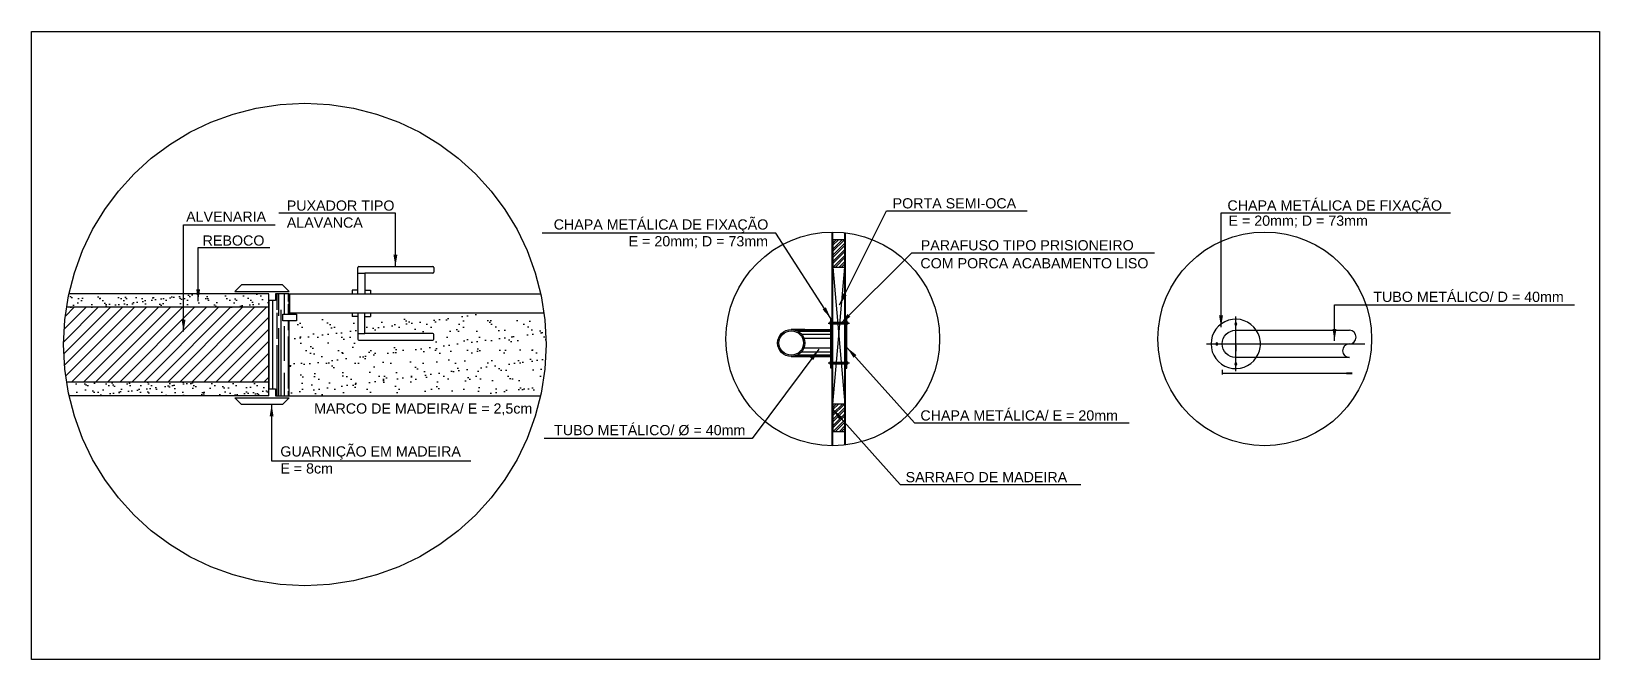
# Model space of a CAD drawing. Header units: inches. Extents: x 48 to 253, y 44 to 126.
# Drawn here: x 94.631 to 96.937, y 79.303 to 80.227 of the extents above; entities that cross this region are included whole.
import ezdxf

# ---------------------------------------------------------------- set-up
doc = ezdxf.new("R2010")
doc.units = ezdxf.units.IN
doc.header["$LTSCALE"] = 100
doc.header["$MEASUREMENT"] = 0
doc.linetypes.add('ACAD_ISO02W100', pattern=[15, 12, -3])
doc.linetypes.add('TRAÇO-PTO_P', pattern=[0.5, 0.25, -0.125, 0, -0.125])
for name, color, linetype in [('A-01', 3, 'Continuous'), ('A-CHAMADAS', 1, 'Continuous'), ('A-COTAS', 1, 'Continuous'), ('A-DIM', 1, 'Continuous'), ('A-HACH', 7, 'Continuous'), ('A-PARED', 5, 'Continuous'), ('A-PORTA', 3, 'Continuous'), ('A-TEXTO', 3, 'Continuous'), ('ARQ-SMB-1_025', 1, 'Continuous'), ('ARQ-TXT-1_010', 2, 'Continuous')]:
    doc.layers.add(name, color=color, linetype=linetype)
doc.layers.add('REV-FNDE', color=1, linetype='Continuous', lineweight=30)
doc.styles.add('FNDE Texto Cota 0025', font='verdana.ttf', dxfattribs={"height": 0.04})
doc.styles.get("Standard").update_dxf_attribs({"font": 'arial.ttf'})
doc.dimstyles.new('FNDE 1-0025', dxfattribs={"dimscale": 5, "dimtxt": 0.04, "dimasz": 0.0035, "dimexe": 0.15, "dimexo": 0.15, "dimgap": 0.0025, "dimtad": 1, "dimzin": 1, "dimdsep": 46, "dimtxsty": 'FNDE Texto Cota 0025', "dimblk": 'tic', "dimcen": 0.015, "dimdle": 0.15, "dimse1": 1, "dimse2": 1, "dimclrd": 251, "dimclre": 251, "dimclrt": 256, "dimaunit": 1, "dimadec": 3, "dimazin": 0, "dimtfac": 1, "dimtix": 1, "dimtmove": 2, "dimatfit": 3, "dimfxl": 0.15, "dimtvp": 1, "dimtolj": 1, "dimtzin": 0, "dimarcsym": 0})

# ---------------------------------------------------------------- blocks, each defined once
blk = doc.blocks.new('_DOT')
at = {"color": 0, "linetype": 'ByBlock'}
blk.add_line((-0.5, 0), (-1, 0), dxfattribs=at)
at = {"color": 0, "linetype": 'ByBlock', "const_width": 0.5}
blk.add_lwpolyline([(-0.25, 0, 1), (0.25, 0, 1)], format="xyb", close=True, dxfattribs=at)
blk = doc.blocks.new('tic')
at = {"color": 251}
for p, q in [((-1, 0), (1, 0)), ((0, -1), (0, 1))]:
    blk.add_line(p, q, dxfattribs=at)
blk.add_line((-0.6, -0.6), (0.6, 0.6))

msp = doc.modelspace()

# ---------------------------------------------------------------- hatches: boundary and pattern name
at = {"layer": 'A-HACH'}
h = msp.add_hatch(dxfattribs=at)
h.set_pattern_fill('STEEL', color=1, scale=0.002, style=0)
h.set_pattern_definition([(45, (-59.5801745, 64.273878), (-0.00449012806, 0.00449012806), []), (45, (-59.5801745, 64.277053), (-0.00449012806, 0.00449012806), [])])
h.paths.add_polyline_path([(95.8269, 79.9207), (95.8093, 79.9207), (95.8093, 79.8804), (95.8269, 79.8804)])
h = msp.add_hatch(dxfattribs=at)
h.set_pattern_fill('AR-RROOF', color=256, scale=0.0005, angle=90, style=0)
h.set_pattern_definition([(90, (68.074409, 103.807923), (-0.0127, 0.02794), [0.1905, -0.0254, 0.0635, -0.0127]), (90, (68.06806, 103.824814), (-0.016891, -0.0127), [0.0381, -0.004191, 0.0762, -0.009525]), (90, (68.063614, 103.814273), (-0.008509, 0.06604), [0.1016, -0.01778, 0.0508, -0.0127])])
h.paths.add_polyline_path([(94.9801, 79.7013), (94.9901, 79.7013), (94.9901, 79.6913), (95.0101, 79.6913), (95.0101, 79.8013), (95.0007, 79.8013), (95.0007, 79.8113), (95.0101, 79.8113), (95.0101, 79.8413), (94.9901, 79.8413), (94.9901, 79.8313), (94.9801, 79.8313)])
h.paths.add_polyline_path([(95.0057, 79.7716), (95.0157, 79.7716), (95.0157, 79.7566), (95.0057, 79.7566)], flags=9)
h.paths.add_polyline_path([(95.012, 79.7976), (95.0188, 79.7976), (95.0188, 79.7826), (95.012, 79.7826)], flags=9)
at = {"layer": 'A-HACH', "ltscale": 10}
h = msp.add_hatch(dxfattribs=at)
h.set_pattern_fill('ANSI31', color=251, scale=0.1, style=0)
h.set_pattern_definition([(45, (-4377.91911, 126.027072), (-0.008838834765, 0.008838834765), [])])
h.paths.add_polyline_path([(94.9801, 79.8213), (94.6824, 79.8213, 0.038701), (94.6782, 79.7666, 0.039156), (94.6825, 79.7113), (94.9801, 79.7113)])
at = {"layer": 'A-HACH'}
h = msp.add_hatch(dxfattribs=at)
h.set_pattern_fill('AR-SAND', color=251, scale=0.0006, style=0)
h.set_pattern_definition([(37.5, (-76.658446, 63.40815), (-0.0009600188, 0.0293647942), [0, -0.0231648, 0, -0.025908, 0, -0.024765]), (7.5, (-76.658446, 63.40815), (0.026971397, 0.043009506), [0, -0.0124968, 0, -0.0208788, 0, -0.008001]), (327.5, (-76.677192, 63.40815), (0.0474595422, 8.6231e-05), [0, -0.00762, 0, -0.027432, 0, -0.035814]), (317.5, (-76.67719, 63.40815), (0.045813387, 0.013375759), [0, -0.00381, 0, -0.0179832, 0, -0.020574])])
h.paths.add_polyline_path([(95.0057, 79.7716), (95.0157, 79.7716), (95.0157, 79.7566), (95.0057, 79.7566)])
h.paths.add_polyline_path([(95.0418, 79.8029), (95.0418, 79.8097), (95.0568, 79.8097), (95.0568, 79.8029)], flags=16)
h.paths.add_polyline_path([(95.012, 79.7976), (95.0188, 79.7976), (95.0188, 79.7826), (95.012, 79.7826)], flags=16)
h.paths.add_polyline_path([(95.1776, 79.7444), (95.3683, 79.7444), (95.033, 79.7666), (95.1776, 79.7558)], flags=16)
edge = h.paths.add_edge_path()
edge.add_arc((95.033, 79.7666), 0.3548, 348.1946, 367.4774)
edge.add_line((95.3848, 79.8128), (95.1325, 79.8117))
edge.add_line((95.1325, 79.8117), (95.1325, 79.806))
edge.add_line((95.1325, 79.806), (95.1236, 79.806))
edge.add_line((95.1236, 79.806), (95.1236, 79.7846))
edge.add_line((95.1236, 79.7846), (95.2248, 79.7846))
edge.add_line((95.2248, 79.7846), (95.2248, 79.77))
edge.add_line((95.2248, 79.77), (95.1085, 79.77))
edge.add_line((95.1085, 79.77), (95.1085, 79.8054))
edge.add_line((95.1085, 79.8054), (95.1015, 79.8054))
edge.add_line((95.1015, 79.8054), (95.1015, 79.8092))
edge.add_line((95.1015, 79.8092), (95.0218, 79.8092))
edge.add_line((95.0218, 79.8092), (95.0218, 79.7991))
edge.add_line((95.0218, 79.7991), (95.0111, 79.7991))
edge.add_line((95.0111, 79.7991), (95.0111, 79.693))
edge.add_line((95.0111, 79.693), (95.3803, 79.694))
h = msp.add_hatch(dxfattribs=at)
h.set_pattern_fill('STEEL', color=1, scale=0.002, style=0)
h.set_pattern_definition([(45, (-59.5801745, 64.03223), (-0.00449012806, 0.00449012806), []), (45, (-59.5801745, 64.035405), (-0.00449012806, 0.00449012806), [])])
h.paths.add_polyline_path([(95.8269, 79.6791), (95.8093, 79.6791), (95.8093, 79.6388), (95.8269, 79.6388)])
at = {"layer": 'REV-FNDE', "ltscale": 10}
h = msp.add_hatch(dxfattribs=at)
h.set_pattern_fill('AR-SAND', color=256, scale=0.01, style=0)
h.set_pattern_definition([(37.5, (-4377.91911, 126.027072), (-0.00062993358, 0.01926823769), [0, -0.0152, 0, -0.017, 0, -0.01625]), (7.5, (-4377.91911, 126.027072), (0.01769776705, 0.02822146065), [0, -0.0082, 0, -0.0137, 0, -0.00525]), (327.5, (-4377.93141, 126.027072), (0.03114141862, 5.6590535e-05), [0, -0.005, 0, -0.018, 0, -0.0235]), (317.5, (-4377.93141, 126.027072), (0.03006126605, 0.00877675565), [0, -0.0025, 0, -0.0118, 0, -0.0135])])
h.paths.add_polyline_path([(94.9801, 79.8413), (94.6861, 79.8413, 0.014335), (94.6824, 79.8213), (94.9801, 79.8213), (94.9801, 79.8313)])
h.paths.add_polyline_path([(94.9801, 79.7113), (94.6825, 79.7113, 0.01434), (94.6863, 79.6913), (94.9801, 79.6913)])

# ---------------------------------------------------------------- linework, layer by layer
at = {"color": 1, "linetype": 'ByBlock'}
for p, q in [((96.3816, 79.7294), (96.3816, 79.7225)), ((96.3831, 79.7245), (96.5729, 79.7245))]:
    msp.add_line(p, q, dxfattribs=at)
at = {"color": 3}
for p, q in [((94.9301, 79.6883), (94.9301, 79.6883)), ((95.0101, 79.6883), (95.0101, 79.6883))]:
    msp.add_line(p, q, dxfattribs=at)
for points in [[(95.0101, 79.8443), (95.0001, 79.8543), (94.9401, 79.8543), (94.9301, 79.8443)], [(95.0101, 79.6883), (95.0001, 79.6783), (94.9401, 79.6783), (94.9301, 79.6883)]]:
    msp.add_lwpolyline(points, close=True, dxfattribs=at)
at = {"layer": 'A-01', "color": 5}
for p, q in [((95.8081, 79.6177), (95.8081, 79.932)), ((95.8091, 79.6177), (95.8091, 79.932)), ((95.8271, 79.6187), (95.8271, 79.9309)), ((95.8281, 79.6188), (95.8281, 79.9308))]:
    msp.add_line(p, q, dxfattribs=at)
at = {"layer": 'A-01', "color": 3}
for p, q in [((95.1111, 79.8413), (95.1111, 79.8798)), ((95.1111, 79.8713), (95.1211, 79.8713)), ((95.1126, 79.8813), (95.2212, 79.8813)), ((95.1211, 79.8713), (95.1211, 79.8413)), ((95.2212, 79.8713), (95.1211, 79.8713)), ((95.2227, 79.8798), (95.2227, 79.8728)), ((95.1025, 79.8463), (95.1025, 79.8413)), ((95.1111, 79.8413), (95.1111, 79.8463)), ((95.1297, 79.8463), (95.1297, 79.8413)), ((95.1025, 79.8128), (95.1025, 79.8078)), ((95.1111, 79.8128), (95.1111, 79.7743)), ((95.1111, 79.8128), (95.1111, 79.8078)), ((95.1211, 79.7828), (95.1211, 79.8128)), ((95.1297, 79.8128), (95.1297, 79.8078)), ((95.1111, 79.7828), (95.1211, 79.7828)), ((95.2212, 79.7828), (95.1211, 79.7828)), ((95.2227, 79.7743), (95.2227, 79.7813)), ((95.1126, 79.7728), (95.2212, 79.7728))]:
    msp.add_line(p, q, dxfattribs=at)
at = {"layer": 'A-01', "color": 7, "linetype": 'TRAÇO-PTO_P', "ltscale": 4}
for p, q in [((96.4016, 79.7273), (96.4016, 79.8079)), ((96.3586, 79.7675), (96.5913, 79.7675))]:
    msp.add_line(p, q, dxfattribs=at)
at = {"layer": 'A-01', "color": 2}
for p, q in [((95.7481, 79.7888), (95.8061, 79.7888)), ((95.7681, 79.7888), (95.7481, 79.7888)), ((96.4032, 79.7971), (96.4001, 79.7971)), ((96.4032, 79.7968), (96.4001, 79.7968)), ((96.3754, 79.7677), (96.3723, 79.7677)), ((96.3754, 79.7674), (96.3723, 79.7674)), ((95.7481, 79.7488), (95.8061, 79.7488)), ((96.4032, 79.7383), (96.4001, 79.7383)), ((96.4032, 79.7379), (96.4001, 79.7379))]:
    msp.add_line(p, q, dxfattribs=at)
at = {"layer": 'A-01', "color": 7}
for p, q in [((95.7543, 79.7878), (95.8061, 79.7878)), ((95.7577, 79.7863), (95.8061, 79.7863)), ((95.7632, 79.7819), (95.8061, 79.7819)), ((95.7632, 79.7556), (95.8061, 79.7556)), ((95.7668, 79.7758), (95.8061, 79.7758)), ((95.7668, 79.7618), (95.8061, 79.7618)), ((95.7543, 79.7498), (95.8061, 79.7498)), ((95.7577, 79.7512), (95.8061, 79.7512))]:
    msp.add_line(p, q, dxfattribs=at)
at = {"layer": 'A-01', "color": 1}
for p, q in [((96.5643, 79.7251), (96.5729, 79.7251)), ((96.5643, 79.7238), (96.5729, 79.7238))]:
    msp.add_line(p, q, dxfattribs=at)
at = {"layer": 'A-01', "color": 3}
for points in [[(95.1111, 79.8463), (95.1025, 79.8463)], [(95.1211, 79.8463), (95.1297, 79.8463)], [(95.1111, 79.8078), (95.1025, 79.8078)], [(95.1211, 79.8078), (95.1297, 79.8078)]]:
    msp.add_lwpolyline(points, dxfattribs=at)
at = {"layer": 'A-01', "color": 2}
for points in [[(95.8081, 79.732), (95.8061, 79.732), (95.8061, 79.805), (95.8081, 79.805)], [(95.8281, 79.732), (95.8301, 79.732), (95.8301, 79.805), (95.8281, 79.805)]]:
    msp.add_lwpolyline(points, dxfattribs=at)
at = {"layer": 'A-01', "color": 5}
msp.add_lwpolyline([(96.5687, 79.7475), (96.4016, 79.7475, -1), (96.4016, 79.7875), (96.5687, 79.7875)], format="xyb", dxfattribs=at)
at = {"layer": 'A-01', "color": 3}
for radius in [0.02, 0.018]:
    msp.add_circle((95.7481, 79.7688), radius, dxfattribs=at)
for centre, radius, start, end in [((95.1126, 79.8798), 0.0015, 90, 180), ((95.2212, 79.8798), 0.0015, 0, 90), ((95.2212, 79.8728), 0.0015, 270, 0), ((96.4016, 79.7675), 0.0363, 33.4676, 326.5324), ((95.2212, 79.7813), 0.0015, 0, 90), ((95.1126, 79.7743), 0.0015, 180, 270), ((95.2212, 79.7743), 0.0015, 270, 0)]:
    msp.add_arc(centre, radius, start, end, dxfattribs=at)
at = {"layer": 'A-01', "color": 2}
for centre, start, end in [((96.4016, 79.7969), 6.0604, 173.9396), ((96.4016, 79.7969), 186.0604, 353.9396), ((96.3739, 79.7675), 6.0604, 173.9396), ((96.3739, 79.7675), 186.0604, 353.9396), ((96.4016, 79.7381), 6.0604, 173.9396), ((96.4016, 79.7381), 186.0604, 353.9396)]:
    msp.add_arc(centre, 0.00156, start, end, dxfattribs=at)
at = {"layer": 'A-01', "color": 1, "linetype": 'ACAD_ISO02W100', "ltscale": 0.08}
msp.add_arc((96.4016, 79.7675), 0.0363, 326.5324, 33.4676, dxfattribs=at)
at = {"layer": 'A-01', "color": 5}
for centre, start, end in [((96.5687, 79.7775), 270, 90), ((96.5687, 79.7575), 90, 270)]:
    msp.add_arc(centre, 0.01, start, end, dxfattribs=at)
at = {"layer": 'A-CHAMADAS', "color": 0}
msp.add_line((95.0101, 79.6913), (95.3797, 79.6913), dxfattribs=at)
at = {"layer": 'A-COTAS', "color": 1, "linetype": 'ByBlock'}
msp.add_line((96.4016, 79.7655), (96.4016, 79.7569), dxfattribs=at)
at = {"layer": 'A-DIM', "color": 8}
for p, q in [((95.8093, 79.8804), (95.8269, 79.6791)), ((95.8093, 79.6791), (95.8269, 79.8804))]:
    msp.add_line(p, q, dxfattribs=at)
at = {"layer": 'A-DIM'}
for p, q in [((95.8061, 79.7992), (95.8301, 79.7992)), ((95.8061, 79.7972), (95.8301, 79.7972)), ((95.8061, 79.7404), (95.8301, 79.7404)), ((95.8061, 79.7384), (95.8301, 79.7384))]:
    msp.add_line(p, q, dxfattribs=at)
at = {"layer": 'A-DIM', "color": 0, "linetype": 'TRAÇO-PTO_P'}
for p, q in [((95.8022, 79.7982), (95.8336, 79.7982)), ((95.8022, 79.7394), (95.8336, 79.7394))]:
    msp.add_line(p, q, dxfattribs=at)
at = {"layer": 'A-DIM', "color": 2}
msp.add_line((95.8093, 79.6791), (95.8093, 79.6388), dxfattribs=at)
for points in [[(95.8093, 79.8804), (95.8269, 79.8804), (95.8269, 79.9207), (95.8093, 79.9207)], [(95.8093, 79.6388), (95.8269, 79.6388), (95.8269, 79.6791), (95.8093, 79.6791)]]:
    msp.add_lwpolyline(points, close=True, dxfattribs=at)
for centre, radius, start, end in [((95.8061, 79.7982), 0.00156, 90, 270), ((95.8301, 79.7982), 0.00187, 270, 90), ((95.8061, 79.7394), 0.00156, 90, 270), ((95.8301, 79.7394), 0.00187, 270, 90)]:
    msp.add_arc(centre, radius, start, end, dxfattribs=at)
at = {"layer": 'A-PARED', "color": 2}
for p, q in [((94.9801, 79.8413), (94.6861, 79.8413)), ((94.9801, 79.6913), (94.6863, 79.6913))]:
    msp.add_line(p, q, dxfattribs=at)
at = {"layer": 'A-PARED'}
msp.add_line((94.9801, 79.6913), (94.9801, 79.8413), dxfattribs=at)
at = {"layer": 'A-PORTA', "color": 5}
for p, q in [((94.9801, 79.8213), (94.6824, 79.8213)), ((94.9801, 79.7113), (94.6825, 79.7113))]:
    msp.add_line(p, q, dxfattribs=at)
at = {"layer": 'A-PORTA', "color": 4}
for points in [[(95.0101, 79.8413), (94.9901, 79.8413), (94.9901, 79.8313), (94.9801, 79.8313), (94.9801, 79.7013), (94.9901, 79.7013), (94.9901, 79.6913), (95.0101, 79.6913), (95.0101, 79.8013)], [(95.0101, 79.8113), (95.0101, 79.8413)]]:
    msp.add_lwpolyline(points, dxfattribs=at)
at = {"layer": 'A-PORTA', "color": 5}
for points in [[(95.0111, 79.8413), (95.3799, 79.8413)], [(95.3848, 79.8128), (95.0111, 79.8128), (95.0111, 79.8413)]]:
    msp.add_lwpolyline(points, dxfattribs=at)
at = {"layer": 'A-PORTA', "color": 4}
msp.add_lwpolyline([(95.0007, 79.8113), (95.0207, 79.8113), (95.0207, 79.8013), (95.0007, 79.8013)], close=True, dxfattribs=at)
at = {"layer": 'A-TEXTO', "color": 4, "linetype": 'ACAD_ISO02W100', "ltscale": 0.5}
for centre, radius in [((95.033, 79.7666), 0.3548), ((95.8091, 79.7748), 0.1571), ((96.4442, 79.7748), 0.1571)]:
    msp.add_circle(centre, radius, dxfattribs=at)
at = {"layer": 'DEFPOINTS', "color": 0, "linetype": 'ByBlock'}
for p in [(96.5687, 79.7675), (96.3816, 79.7314)]:
    msp.add_point(p, dxfattribs=at)
at = {"layer": 'REV-FNDE', "ltscale": 10}
msp.add_lwpolyline([(94.631, 80.227), (96.9366, 80.227), (96.9366, 79.3032), (94.631, 79.3032)], close=True, dxfattribs=at)

# ---------------------------------------------------------------- block references
at = {"color": 1, "linetype": 'ByBlock', "xscale": 0.0015, "yscale": 0.0015, "zscale": 0.0015, "rotation": 180}
msp.add_blockref('_DOT', (96.3816, 79.7245), dxfattribs=at)

# ---------------------------------------------------------------- texts
at = {"layer": 'A-TEXTO', "color": 3, "char_height": 0.015, "attachment_point": 4}
for s, insert in [('\\C2;ALVENARIA', (94.8585, 79.9546)), ('{\\C2;PUXADOR TIPO \\PALAVANCA}', (95.0065, 79.9583)), ('\\C2;REBOCO', (94.8828, 79.9194)), ('{\\C2;MARCO DE MADEIRA/ E = 2,5cm}', (95.0467, 79.6711)), ('{\\C2;GUARNIÇÃO EM MADEIRA\\PE = 8cm}', (94.997, 79.5968))]:
    msp.add_mtext(s, dxfattribs=dict(at, insert=insert))
at = {"layer": 'ARQ-TXT-1_010', "color": 2}
for s, p in [('PORTA SEMI-OCA ', (95.8972, 79.9667)), ('CHAPA METÁLICA DE FIXAÇÃO', (96.3894, 79.9636)), ('CHAPA METÁLICA DE FIXAÇÃO', (95.3989, 79.9356)), ('E = 20mm; D = 73mm', (96.391, 79.9412)), ('E = 20mm; D = 73mm', (95.5091, 79.911)), ('PARAFUSO TIPO PRISIONEIRO', (95.9385, 79.905)), ('COM PORCA ACABAMENTO LISO', (95.938, 79.8786)), ('TUBO METÁLICO/ D = 40mm', (96.6039, 79.8292)), ('CHAPA METÁLICA/ E = 20mm', (95.938, 79.6548)), ('TUBO METÁLICO/ %%C = 40mm', (95.3995, 79.6332)), ('SARRAFO DE MADEIRA', (95.9163, 79.5641))]:
    msp.add_text(s, height=0.015, dxfattribs=at).set_placement(p)

# ---------------------------------------------------------------- leaders
at = {"layer": 'ARQ-SMB-1_025', "ltscale": 10}
for points in [[(95.8193, 79.8248), (95.888, 79.963), (96.0948, 79.963)], [(94.8547, 79.7856), (94.8547, 79.9427), (94.9893, 79.9427)], [(95.1662, 79.8812), (95.1662, 79.9599), (94.9947, 79.9599)], [(96.38, 79.7919), (96.38, 79.9602), (96.7173, 79.9602)], [(95.8061, 79.805), (95.7256, 79.9301), (95.3821, 79.9301)], [(94.8762, 79.8303), (94.8762, 79.909), (94.9817, 79.909)], [(95.8204, 79.7969), (95.9252, 79.9014), (96.2824, 79.9014)], [(96.5468, 79.772), (96.5468, 79.8249), (96.8997, 79.8249)], [(95.7887, 79.7595), (95.6908, 79.6286), (95.3847, 79.6286)], [(95.8301, 79.7622), (95.9292, 79.6513), (96.2449, 79.6513)], [(94.9842, 79.6783), (94.9842, 79.5957), (95.2772, 79.5957)], [(95.8091, 79.6713), (95.9082, 79.5605), (96.1741, 79.5605)]]:
    msp.add_leader(points, dimstyle='FNDE 1-0025', override={"dimtad": 0}, dxfattribs=at)

doc.saveas('drawing.dxf')
